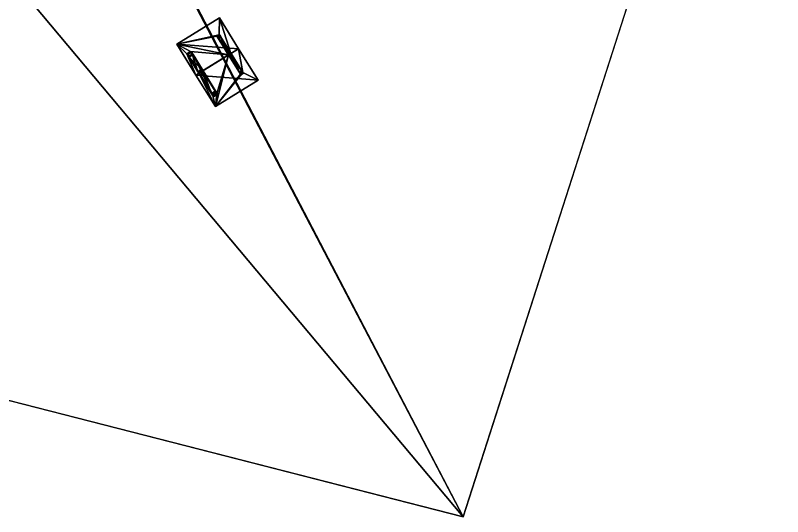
# Model space of a CAD drawing. Extents: x -1551 to 3643, y -2128 to 2177.
# Drawn here: x 1046 to 3643, y -2128 to -431 of the extents above; entities that cross this region are included whole.
import ezdxf

# ---------------------------------------------------------------- set-up
doc = ezdxf.new("R2010")
doc.units = 0
doc.header["$MEASUREMENT"] = 0
doc.layers.get('0').update_dxf_attribs({"color": 13, "linetype": 'CONTINUOUS'})

# ---------------------------------------------------------------- blocks, each defined once
blk = doc.blocks.new('NATIVITY_DWG')
at = {"color": 43}
for p, q in [((0, 124.4, 191.7), (0, 248.7, 131.5)), ((0, 248.7, 131.5), (0, 248.7, 126.5)), ((0, 248.7, 131.5), (169.9, 248.7, 131.5)), ((169.9, 248.7, 126.5), (0, 248.7, 126.5)), ((0, 248.7, 131.5), (0, 248.7, 126.5)), ((0, 248.7, 131.5), (169.9, 248.7, 131.5)), ((0, 124.4, 191.7), (0, 248.7, 131.5)), ((169.9, 248.7, 126.5), (0, 248.7, 126.5)), ((169.9, 124.4, 186.8), (169.9, 248.7, 126.5)), ((169.9, 248.7, 126.5), (169.9, 248.7, 131.5)), ((169.9, 248.7, 131.5), (169.9, 124.4, 191.7)), ((169.9, 248.7, 126.5), (169.9, 248.7, 131.5)), ((169.9, 248.7, 131.5), (169.9, 124.4, 191.7)), ((169.9, 124.4, 186.8), (169.9, 248.7, 126.5)), ((143, 203.9, 2.6), (143, 213.7, 2.6)), ((143, 213.7, 2.6), (158, 213.7, 2.6)), ((143, 213.7, 143.5), (158, 213.7, 143.5)), ((143, 213.7, 2.6), (158, 213.7, 2.6)), ((143, 213.7, 2.6), (143, 213.7, 143.5)), ((143, 213.7, 143.5), (158, 213.7, 143.5)), ((143, 213.7, 143.5), (143, 124.4, 186.8)), ((143, 213.7, 2.6), (143, 213.7, 143.5)), ((143, 203.9, 2.6), (143, 213.7, 2.6)), ((143, 213.7, 143.5), (143, 124.4, 186.8)), ((158, 213.7, 2.6), (158, 213.7, 143.5)), ((158, 213.7, 143.5), (158, 124.4, 186.8)), ((158, 203.9, 2.6), (158, 213.7, 2.6)), ((158, 203.9, 2.6), (158, 213.7, 2.6)), ((158, 213.7, 2.6), (158, 213.7, 143.5)), ((158, 213.7, 143.5), (158, 124.4, 186.8)), ((30.5, 124.4, 186.8), (30.5, 200, 150.2)), ((30.5, 200, 150.2), (30.5, 200, 34.4)), ((30.5, 200, 34.4), (30.5, 192.6, 34.4)), ((30.5, 200, 150.2), (39.6, 200, 150.2)), ((39.6, 200, 34.4), (30.5, 200, 34.4)), ((30.5, 200, 150.2), (30.5, 200, 34.4)), ((30.5, 200, 150.2), (39.6, 200, 150.2)), ((30.5, 124.4, 186.8), (30.5, 200, 150.2)), ((39.6, 192.6, 122.4), (30.5, 192.6, 122.4)), ((30.5, 192.6, 122.4), (30.5, 192.6, 34.4)), ((30.5, 192.6, 34.4), (39.6, 192.6, 34.4)), ((30.5, 130.4, 173.4), (30.5, 192.6, 143.2)), ((30.5, 192.6, 143.2), (39.6, 192.6, 143.2)), ((30.5, 192.6, 122.4), (30.5, 192.6, 34.4)), ((30.5, 192.6, 130.3), (30.5, 192.6, 143.2)), ((30.5, 130.4, 173.4), (30.5, 192.6, 143.2)), ((30.5, 130.4, 130.3), (30.5, 192.6, 130.3)), ((30.5, 192.6, 122.4), (30.5, 56.1, 122.4)), ((39.6, 192.6, 130.3), (30.5, 192.6, 130.3)), ((30.5, 130.4, 130.3), (30.5, 192.6, 130.3)), ((30.5, 192.6, 122.4), (30.5, 56.1, 122.4)), ((39.6, 192.6, 122.4), (30.5, 192.6, 122.4)), ((30.5, 192.6, 143.2), (39.6, 192.6, 143.2)), ((30.5, 192.6, 130.3), (30.5, 192.6, 143.2)), ((39.6, 192.6, 130.3), (30.5, 192.6, 130.3)), ((39.6, 200, 150.2), (39.6, 200, 34.4)), ((39.6, 200, 150.2), (39.6, 200, 34.4)), ((39.6, 200, 150.2), (39.6, 124.4, 186.8)), ((39.6, 192.6, 34.4), (39.6, 200, 34.4)), ((39.6, 200, 150.2), (39.6, 124.4, 186.8)), ((39.6, 192.6, 34.4), (39.6, 192.6, 122.4)), ((39.6, 192.6, 143.2), (39.6, 130.4, 173.4)), ((39.6, 130.4, 130.3), (39.6, 192.6, 130.3)), ((39.6, 192.6, 122.4), (39.6, 56.1, 122.4)), ((39.6, 192.6, 130.3), (39.6, 192.6, 143.2)), ((39.6, 192.6, 143.2), (39.6, 130.4, 173.4)), ((39.6, 192.6, 130.3), (39.6, 192.6, 143.2)), ((39.6, 192.6, 34.4), (39.6, 192.6, 122.4)), ((39.6, 130.4, 130.3), (39.6, 192.6, 130.3)), ((39.6, 192.6, 122.4), (39.6, 56.1, 122.4)), ((158, 203.9, 127.6), (143, 203.9, 127.6)), ((143, 203.9, 127.6), (143, 130.4, 127.6)), ((143, 130.4, 177.5), (143, 203.9, 141.9)), ((143, 203.9, 141.9), (158, 203.9, 141.9)), ((143, 203.9, 141.9), (158, 203.9, 141.9)), ((143, 203.9, 141.9), (143, 203.9, 127.6)), ((158, 203.9, 127.6), (143, 203.9, 127.6)), ((158, 203.9, 2.6), (143, 203.9, 2.6)), ((158, 203.9, 34.4), (143, 203.9, 34.4)), ((143, 203.9, 34.4), (143, 203.9, 2.6)), ((158, 203.9, 2.6), (143, 203.9, 2.6)), ((143, 56.1, 34.4), (143, 203.9, 34.4)), ((158, 203.9, 34.4), (143, 203.9, 34.4)), ((143, 203.9, 127.6), (143, 130.4, 127.6)), ((143, 203.9, 127.6), (143, 203.9, 34.4)), ((143, 56.1, 34.4), (143, 203.9, 34.4)), ((143, 203.9, 34.4), (143, 203.9, 2.6)), ((143, 203.9, 127.6), (143, 203.9, 34.4)), ((143, 203.9, 141.9), (143, 203.9, 127.6)), ((143, 130.4, 177.5), (143, 203.9, 141.9)), ((158, 130.4, 127.6), (158, 203.9, 127.6)), ((158, 203.9, 141.9), (158, 130.4, 177.5)), ((158, 203.9, 141.9), (158, 130.4, 177.5)), ((158, 203.9, 141.9), (158, 203.9, 127.6)), ((158, 203.9, 127.6), (158, 203.9, 34.4)), ((158, 203.9, 34.4), (158, 203.9, 2.6)), ((158, 203.9, 141.9), (158, 203.9, 127.6)), ((158, 203.9, 34.4), (158, 203.9, 2.6)), ((158, 203.9, 34.4), (158, 56.1, 34.4)), ((158, 203.9, 127.6), (158, 203.9, 34.4)), ((158, 130.4, 127.6), (158, 203.9, 127.6)), ((158, 203.9, 34.4), (158, 56.1, 34.4)), ((39.6, 130.4, 173.4), (30.5, 130.4, 173.4)), ((39.6, 130.4, 173.4), (30.5, 130.4, 173.4)), ((39.6, 130.4, 130.3), (30.5, 130.4, 130.3)), ((30.5, 130.4, 130.3), (30.5, 130.4, 173.4)), ((30.5, 130.4, 130.3), (30.5, 130.4, 173.4)), ((39.6, 130.4, 130.3), (30.5, 130.4, 130.3)), ((39.6, 130.4, 173.4), (39.6, 130.4, 130.3)), ((39.6, 130.4, 173.4), (39.6, 130.4, 130.3)), ((143, 130.4, 127.6), (158, 130.4, 127.6)), ((158, 130.4, 177.5), (143, 130.4, 177.5)), ((158, 130.4, 177.5), (143, 130.4, 177.5)), ((143, 130.4, 127.6), (158, 130.4, 127.6)), ((143, 130.4, 127.6), (143, 130.4, 177.5)), ((143, 118.1, 127.6), (143, 130.4, 127.6)), ((143, 130.4, 127.6), (143, 130.4, 177.5)), ((143, 118.1, 127.6), (143, 130.4, 127.6)), ((158, 118.1, 127.6), (158, 130.4, 127.6)), ((158, 130.4, 127.6), (158, 130.4, 177.5)), ((158, 130.4, 127.6), (158, 130.4, 177.5)), ((158, 118.1, 127.6), (158, 130.4, 127.6)), ((0, 124.4, 186.8), (0, 0, 126.5)), ((0, 0, 131.5), (0, 124.4, 191.7)), ((169.9, 124.4, 191.7), (0, 124.4, 191.7)), ((0, 0, 131.5), (0, 124.4, 191.7)), ((169.9, 124.4, 191.7), (0, 124.4, 191.7)), ((0, 124.4, 186.8), (0, 0, 126.5)), ((0, 124.4, 186.8), (30.5, 124.4, 186.8)), ((0, 124.4, 186.8), (30.5, 124.4, 186.8)), ((30.5, 124.4, 186.8), (30.5, 48.8, 150.2)), ((30.5, 124.4, 186.8), (30.5, 48.8, 150.2)), ((39.6, 118.1, 173.4), (30.5, 118.1, 173.4)), ((30.5, 118.1, 173.4), (30.5, 118.1, 130.3)), ((30.5, 118.1, 130.3), (39.6, 118.1, 130.3)), ((30.5, 118.1, 173.4), (30.5, 118.1, 130.3)), ((30.5, 118.1, 173.4), (30.5, 56.1, 143.4)), ((30.5, 56.1, 130.3), (30.5, 118.1, 130.3)), ((30.5, 118.1, 173.4), (30.5, 56.1, 143.4)), ((39.6, 118.1, 173.4), (30.5, 118.1, 173.4)), ((30.5, 118.1, 130.3), (39.6, 118.1, 130.3)), ((30.5, 56.1, 130.3), (30.5, 118.1, 130.3)), ((39.6, 48.8, 150.2), (39.6, 124.4, 186.8)), ((39.6, 124.4, 186.8), (143, 124.4, 186.8)), ((39.6, 48.8, 150.2), (39.6, 124.4, 186.8)), ((39.6, 124.4, 186.8), (143, 124.4, 186.8)), ((39.6, 118.1, 130.3), (39.6, 118.1, 173.4)), ((39.6, 118.1, 173.4), (39.6, 56.1, 143.4)), ((39.6, 118.1, 173.4), (39.6, 56.1, 143.4)), ((39.6, 118.1, 130.3), (39.6, 118.1, 173.4)), ((39.6, 118.1, 130.3), (39.6, 56.1, 130.3)), ((39.6, 118.1, 130.3), (39.6, 56.1, 130.3)), ((143, 124.4, 186.8), (143, 46.4, 149)), ((143, 124.4, 186.8), (143, 46.4, 149)), ((158, 118.1, 127.6), (143, 118.1, 127.6)), ((143, 118.1, 127.6), (143, 56.1, 127.6)), ((143, 56.1, 147.5), (143, 118.1, 177.5)), ((143, 118.1, 177.5), (158, 118.1, 177.5)), ((143, 118.1, 177.5), (158, 118.1, 177.5)), ((143, 118.1, 177.5), (143, 118.1, 127.6)), ((158, 118.1, 127.6), (143, 118.1, 127.6)), ((143, 118.1, 127.6), (143, 56.1, 127.6)), ((143, 118.1, 177.5), (143, 118.1, 127.6)), ((143, 56.1, 147.5), (143, 118.1, 177.5)), ((158, 124.4, 186.8), (158, 46.4, 149)), ((158, 124.4, 186.8), (158, 46.4, 149)), ((158, 124.4, 186.8), (169.9, 124.4, 186.8)), ((158, 124.4, 186.8), (169.9, 124.4, 186.8)), ((158, 56.1, 147.5), (158, 118.1, 177.5)), ((158, 118.1, 177.5), (158, 118.1, 127.6)), ((158, 56.1, 127.6), (158, 118.1, 127.6)), ((158, 56.1, 147.5), (158, 118.1, 177.5)), ((158, 118.1, 177.5), (158, 118.1, 127.6)), ((158, 56.1, 127.6), (158, 118.1, 127.6)), ((169.9, 124.4, 191.7), (169.9, 0, 131.5)), ((169.9, 0, 126.5), (169.9, 124.4, 186.8)), ((169.9, 124.4, 191.7), (169.9, 0, 131.5)), ((169.9, 0, 126.5), (169.9, 124.4, 186.8)), ((30.5, 56.1, 122.4), (39.6, 56.1, 122.4)), ((39.6, 56.1, 34.4), (30.5, 56.1, 34.4)), ((30.5, 56.1, 34.4), (30.5, 56.1, 122.4)), ((30.5, 56.1, 143.4), (39.6, 56.1, 143.4)), ((39.6, 56.1, 130.3), (30.5, 56.1, 130.3)), ((30.5, 56.1, 130.3), (30.5, 56.1, 143.4)), ((30.5, 56.1, 34.4), (30.5, 48.8, 34.4)), ((30.5, 56.1, 122.4), (39.6, 56.1, 122.4)), ((30.5, 56.1, 143.4), (39.6, 56.1, 143.4)), ((39.6, 56.1, 130.3), (30.5, 56.1, 130.3)), ((39.6, 56.1, 122.4), (39.6, 56.1, 34.4)), ((39.6, 56.1, 143.4), (39.6, 56.1, 130.3)), ((39.6, 48.8, 34.4), (39.6, 56.1, 34.4)), ((143, 56.1, 127.6), (158, 56.1, 127.6)), ((143, 56.1, 147.5), (158, 56.1, 147.5)), ((143, 56.1, 127.6), (158, 56.1, 127.6)), ((143, 56.1, 127.6), (143, 56.1, 147.5)), ((143, 56.1, 147.5), (158, 56.1, 147.5)), ((158, 56.1, 34.4), (143, 56.1, 34.4)), ((158, 56.1, 34.4), (143, 56.1, 34.4)), ((158, 56.1), (143, 56.1)), ((143, 56.1), (143, 56.1, 34.4)), ((143, 56.1, 34.4), (143, 56.1, 127.6)), ((143, 56.1), (143, 56.1, 34.4)), ((143, 56.1), (143, 46.4)), ((158, 46.4), (158, 56.1)), ((158, 56.1), (158, 56.1, 34.4)), ((158, 56.1, 127.6), (158, 56.1, 147.5)), ((158, 56.1), (158, 56.1, 34.4)), ((158, 56.1, 34.4), (158, 56.1, 127.6)), ((30.5, 48.8, 150.2), (39.6, 48.8, 150.2)), ((30.5, 48.8, 34.4), (30.5, 48.8, 150.2)), ((30.5, 48.8, 150.2), (39.6, 48.8, 150.2)), ((30.5, 48.8, 34.4), (30.5, 48.8, 150.2)), ((30.5, 48.8, 34.4), (39.6, 48.8, 34.4)), ((39.6, 48.8, 34.4), (39.6, 48.8, 150.2)), ((39.6, 48.8, 34.4), (39.6, 48.8, 150.2)), ((143, 46.4, 149), (158, 46.4, 149)), ((143, 46.4, 149), (158, 46.4, 149)), ((143, 46.4, 149), (143, 46.4)), ((143, 46.4), (158, 46.4)), ((143, 46.4, 149), (143, 46.4)), ((158, 46.4, 149), (158, 46.4)), ((158, 46.4, 149), (158, 46.4)), ((0, 0, 126.5), (0, 0, 131.5)), ((0, 0, 131.5), (169.9, 0, 131.5)), ((0, 0, 131.5), (169.9, 0, 131.5)), ((0, 0, 126.5), (0, 0, 131.5)), ((169.9, 0, 131.5), (169.9, 0, 126.5)), ((169.9, 0, 131.5), (169.9, 0, 126.5))]:
    blk.add_line(p, q, dxfattribs=at)
at = {"color": 37}
for p, q in [((0, 248.7, 126.5), (0, 124.4, 186.8)), ((0, 248.7, 126.5), (0, 124.4, 186.8)), ((0, 0, 126.5), (169.9, 0, 126.5)), ((0, 0, 126.5), (169.9, 0, 126.5))]:
    blk.add_line(p, q, dxfattribs=at)
mesh = blk.add_polyface(dxfattribs=at)
corners = [(0, 124.4, 191.7), (0, 0, 126.5), (0, 0, 131.5), (0, 124.4, 186.8), (0, 248.7, 131.5), (0, 248.7, 126.5)]
mesh.append_faces([[corners[k] for k in face] for face in [(0, 1, 2), (3, 4, 5)]], dxfattribs={"vtx0": -1, "color": 37})
mesh.append_faces([[corners[k] for k in face] for face in [(1, 0, 3)]], dxfattribs={"vtx0": -1, "vtx1": -1, "color": 37})
mesh.append_faces([[corners[k] for k in face] for face in [(3, 0, 4)]], dxfattribs={"vtx0": -1, "vtx2": -1, "color": 37})
mesh = blk.add_polyface(dxfattribs=at)
corners = [(0, 248.7, 131.5), (169.9, 248.7, 126.5), (0, 248.7, 126.5), (169.9, 248.7, 131.5)]
mesh.append_faces([[corners[k] for k in face] for face in [(0, 1, 2), (1, 0, 3)]], dxfattribs={"vtx0": -1, "color": 37})
mesh = blk.add_polyface(dxfattribs=at)
corners = [(169.9, 124.4, 191.7), (0, 248.7, 131.5), (0, 124.4, 191.7), (169.9, 248.7, 131.5)]
mesh.append_faces([[corners[k] for k in face] for face in [(0, 1, 2), (1, 0, 3)]], dxfattribs={"vtx0": -1, "color": 37})
mesh = blk.add_polyface(dxfattribs=at)
corners = [(0, 248.7, 126.5), (30.5, 200, 150.2), (0, 124.4, 186.8), (169.9, 248.7, 126.5), (39.6, 200, 150.2), (39.6, 124.4, 186.8), (143, 213.7, 143.5), (158, 213.7, 143.5), (158, 124.4, 186.8), (169.9, 124.4, 186.8), (143, 124.4, 186.8), (30.5, 124.4, 186.8)]
mesh.append_faces([[corners[k] for k in face] for face in [(8, 3, 9)]], dxfattribs={"vtx0": -1, "color": 37})
mesh.append_faces([[corners[k] for k in face] for face in [(0, 1, 2), (1, 3, 4), (4, 3, 5), (6, 3, 7), (7, 3, 8)]], dxfattribs={"vtx0": -1, "vtx1": -1, "color": 37})
mesh.append_faces([[corners[k] for k in face] for face in [(5, 3, 6)]], dxfattribs={"vtx0": -1, "vtx1": -1, "vtx2": -1, "color": 37})
mesh.append_faces([[corners[k] for k in face] for face in [(1, 0, 3)]], dxfattribs={"vtx0": -1, "vtx2": -1, "color": 37})
mesh.append_faces([[corners[k] for k in face] for face in [(10, 5, 6), (11, 2, 1)]], dxfattribs={"vtx1": -1, "color": 37})
mesh = blk.add_polyface(dxfattribs=at)
corners = [(169.9, 124.4, 186.8), (169.9, 0, 131.5), (169.9, 0, 126.5), (169.9, 124.4, 191.7), (169.9, 248.7, 126.5), (169.9, 248.7, 131.5)]
mesh.append_faces([[corners[k] for k in face] for face in [(0, 1, 2), (3, 4, 5)]], dxfattribs={"vtx0": -1, "color": 37})
mesh.append_faces([[corners[k] for k in face] for face in [(1, 0, 3)]], dxfattribs={"vtx0": -1, "vtx1": -1, "color": 37})
mesh.append_faces([[corners[k] for k in face] for face in [(3, 0, 4)]], dxfattribs={"vtx0": -1, "vtx2": -1, "color": 37})
at = {"color": 43}
mesh = blk.add_polyface(dxfattribs=at)
corners = [(158, 213.7, 2.6), (143, 203.9, 2.6), (143, 213.7, 2.6), (158, 203.9, 2.6)]
mesh.append_faces([[corners[k] for k in face] for face in [(0, 1, 2), (1, 0, 3)]], dxfattribs={"vtx0": -1, "color": 43})
mesh = blk.add_polyface(dxfattribs=at)
corners = [(143, 213.7, 143.5), (158, 213.7, 2.6), (143, 213.7, 2.6), (158, 213.7, 143.5)]
mesh.append_faces([[corners[k] for k in face] for face in [(0, 1, 2), (1, 0, 3)]], dxfattribs={"vtx0": -1, "color": 43})
mesh = blk.add_polyface(dxfattribs=at)
corners = [(143, 213.7, 143.5), (143, 130.4, 177.5), (143, 124.4, 186.8), (143, 203.9, 141.9), (143, 203.9, 127.6), (143, 203.9, 34.4), (143, 203.9, 2.6), (143, 213.7, 2.6), (143, 46.4, 149), (143, 56.1, 147.5), (143, 46.4), (143, 56.1, 34.4), (143, 118.1, 177.5), (143, 118.1, 127.6), (143, 130.4, 127.6), (143, 56.1)]
mesh.append_faces([[corners[k] for k in face] for face in [(6, 0, 7)]], dxfattribs={"vtx0": -1, "color": 43})
mesh.append_faces([[corners[k] for k in face] for face in [(0, 1, 2), (1, 0, 3), (3, 0, 4), (4, 0, 5), (5, 0, 6), (8, 9, 10), (9, 2, 12), (12, 2, 13), (13, 2, 14), (14, 2, 1)]], dxfattribs={"vtx0": -1, "vtx1": -1, "color": 43})
mesh.append_faces([[corners[k] for k in face] for face in [(9, 8, 2), (10, 9, 11)]], dxfattribs={"vtx0": -1, "vtx2": -1, "color": 43})
mesh.append_faces([[corners[k] for k in face] for face in [(15, 10, 11)]], dxfattribs={"vtx1": -1, "color": 43})
mesh = blk.add_polyface(dxfattribs=at)
corners = [(158, 213.7, 2.6), (158, 203.9, 34.4), (158, 203.9, 2.6), (158, 203.9, 127.6), (158, 203.9, 141.9), (158, 56.1), (158, 46.4, 149), (158, 46.4), (158, 56.1, 34.4), (158, 56.1, 147.5), (158, 124.4, 186.8), (158, 118.1, 177.5), (158, 118.1, 127.6), (158, 130.4, 127.6), (158, 130.4, 177.5), (158, 213.7, 143.5)]
mesh.append_faces([[corners[k] for k in face] for face in [(0, 1, 2), (5, 6, 7)]], dxfattribs={"vtx0": -1, "color": 43})
mesh.append_faces([[corners[k] for k in face] for face in [(1, 0, 3), (3, 0, 4), (6, 9, 10), (10, 14, 15), (15, 4, 0)]], dxfattribs={"vtx0": -1, "vtx1": -1, "color": 43})
mesh.append_faces([[corners[k] for k in face] for face in [(6, 5, 8), (6, 8, 9), (10, 9, 11), (10, 11, 12), (10, 12, 13), (10, 13, 14), (15, 14, 4)]], dxfattribs={"vtx0": -1, "vtx2": -1, "color": 43})
mesh = blk.add_polyface(dxfattribs=at)
corners = [(30.5, 200, 150.2), (30.5, 130.4, 173.4), (30.5, 124.4, 186.8), (30.5, 192.6, 143.2), (30.5, 192.6, 130.3), (30.5, 192.6, 122.4), (30.5, 192.6, 34.4), (30.5, 200, 34.4), (30.5, 48.8, 150.2), (30.5, 56.1, 143.4), (30.5, 48.8, 34.4), (30.5, 118.1, 173.4), (30.5, 118.1, 130.3), (30.5, 130.4, 130.3), (30.5, 56.1, 34.4)]
mesh.append_faces([[corners[k] for k in face] for face in [(6, 0, 7)]], dxfattribs={"vtx0": -1, "color": 43})
mesh.append_faces([[corners[k] for k in face] for face in [(0, 1, 2), (1, 0, 3), (3, 0, 4), (4, 0, 5), (5, 0, 6), (8, 9, 10), (9, 2, 11), (11, 2, 12), (12, 2, 13), (13, 2, 1)]], dxfattribs={"vtx0": -1, "vtx1": -1, "color": 43})
mesh.append_faces([[corners[k] for k in face] for face in [(9, 8, 2)]], dxfattribs={"vtx0": -1, "vtx2": -1, "color": 43})
mesh.append_faces([[corners[k] for k in face] for face in [(14, 10, 9)]], dxfattribs={"vtx1": -1, "color": 43})
mesh = blk.add_polyface(dxfattribs=at)
corners = [(30.5, 200, 150.2), (39.6, 200, 34.4), (30.5, 200, 34.4), (39.6, 200, 150.2)]
mesh.append_faces([[corners[k] for k in face] for face in [(0, 1, 2), (1, 0, 3)]], dxfattribs={"vtx0": -1, "color": 43})
mesh = blk.add_polyface(dxfattribs=at)
corners = [(39.6, 192.6, 122.4), (30.5, 192.6, 34.4), (39.6, 192.6, 34.4), (30.5, 192.6, 122.4)]
mesh.append_faces([[corners[k] for k in face] for face in [(0, 1, 2), (1, 0, 3)]], dxfattribs={"vtx0": -1, "color": 43})
mesh = blk.add_polyface(dxfattribs=at)
corners = [(39.6, 192.6, 143.2), (30.5, 130.4, 173.4), (30.5, 192.6, 143.2), (39.6, 130.4, 173.4)]
mesh.append_faces([[corners[k] for k in face] for face in [(0, 1, 2), (1, 0, 3)]], dxfattribs={"vtx0": -1, "color": 43})
mesh = blk.add_polyface(dxfattribs=at)
corners = [(30.5, 118.1, 130.3), (30.5, 56.1, 122.4), (30.5, 56.1, 130.3), (30.5, 192.6, 122.4), (30.5, 130.4, 130.3), (30.5, 192.6, 130.3)]
mesh.append_faces([[corners[k] for k in face] for face in [(0, 1, 2), (3, 4, 5)]], dxfattribs={"vtx0": -1, "color": 43})
mesh.append_faces([[corners[k] for k in face] for face in [(1, 0, 3)]], dxfattribs={"vtx0": -1, "vtx1": -1, "color": 43})
mesh.append_faces([[corners[k] for k in face] for face in [(3, 0, 4)]], dxfattribs={"vtx0": -1, "vtx2": -1, "color": 43})
mesh = blk.add_polyface(dxfattribs=at)
corners = [(39.6, 130.4, 130.3), (30.5, 192.6, 130.3), (30.5, 130.4, 130.3), (39.6, 192.6, 130.3)]
mesh.append_faces([[corners[k] for k in face] for face in [(0, 1, 2), (1, 0, 3)]], dxfattribs={"vtx0": -1, "color": 43})
mesh = blk.add_polyface(dxfattribs=at)
corners = [(39.6, 192.6, 122.4), (30.5, 56.1, 122.4), (30.5, 192.6, 122.4), (39.6, 56.1, 122.4)]
mesh.append_faces([[corners[k] for k in face] for face in [(0, 1, 2), (1, 0, 3)]], dxfattribs={"vtx0": -1, "color": 43})
mesh = blk.add_polyface(dxfattribs=at)
corners = [(39.6, 192.6, 143.2), (30.5, 192.6, 130.3), (39.6, 192.6, 130.3), (30.5, 192.6, 143.2)]
mesh.append_faces([[corners[k] for k in face] for face in [(0, 1, 2), (1, 0, 3)]], dxfattribs={"vtx0": -1, "color": 43})
mesh = blk.add_polyface(dxfattribs=at)
corners = [(39.6, 200, 34.4), (39.6, 192.6, 122.4), (39.6, 192.6, 34.4), (39.6, 192.6, 130.3), (39.6, 192.6, 143.2), (39.6, 56.1, 34.4), (39.6, 48.8, 150.2), (39.6, 48.8, 34.4), (39.6, 56.1, 143.4), (39.6, 124.4, 186.8), (39.6, 118.1, 173.4), (39.6, 118.1, 130.3), (39.6, 130.4, 130.3), (39.6, 130.4, 173.4), (39.6, 200, 150.2)]
mesh.append_faces([[corners[k] for k in face] for face in [(0, 1, 2), (5, 6, 7)]], dxfattribs={"vtx0": -1, "color": 43})
mesh.append_faces([[corners[k] for k in face] for face in [(1, 0, 3), (3, 0, 4), (6, 8, 9), (9, 13, 14), (14, 4, 0)]], dxfattribs={"vtx0": -1, "vtx1": -1, "color": 43})
mesh.append_faces([[corners[k] for k in face] for face in [(6, 5, 8), (9, 8, 10), (9, 10, 11), (9, 11, 12), (9, 12, 13), (14, 13, 4)]], dxfattribs={"vtx0": -1, "vtx2": -1, "color": 43})
mesh = blk.add_polyface(dxfattribs=at)
corners = [(39.6, 192.6, 122.4), (39.6, 56.1, 130.3), (39.6, 56.1, 122.4), (39.6, 118.1, 130.3), (39.6, 130.4, 130.3), (39.6, 192.6, 130.3)]
mesh.append_faces([[corners[k] for k in face] for face in [(0, 1, 2), (4, 0, 5)]], dxfattribs={"vtx0": -1, "color": 43})
mesh.append_faces([[corners[k] for k in face] for face in [(1, 0, 3), (3, 0, 4)]], dxfattribs={"vtx0": -1, "vtx1": -1, "color": 43})
mesh = blk.add_polyface(dxfattribs=at)
corners = [(143, 130.4, 127.6), (158, 203.9, 127.6), (143, 203.9, 127.6), (158, 130.4, 127.6)]
mesh.append_faces([[corners[k] for k in face] for face in [(0, 1, 2), (1, 0, 3)]], dxfattribs={"vtx0": -1, "color": 43})
mesh = blk.add_polyface(dxfattribs=at)
corners = [(158, 203.9, 141.9), (143, 130.4, 177.5), (143, 203.9, 141.9), (158, 130.4, 177.5)]
mesh.append_faces([[corners[k] for k in face] for face in [(0, 1, 2), (1, 0, 3)]], dxfattribs={"vtx0": -1, "color": 43})
mesh = blk.add_polyface(dxfattribs=at)
corners = [(158, 203.9, 141.9), (143, 203.9, 127.6), (158, 203.9, 127.6), (143, 203.9, 141.9)]
mesh.append_faces([[corners[k] for k in face] for face in [(0, 1, 2), (1, 0, 3)]], dxfattribs={"vtx0": -1, "color": 43})
mesh = blk.add_polyface(dxfattribs=at)
corners = [(158, 203.9, 34.4), (143, 203.9, 2.6), (158, 203.9, 2.6), (143, 203.9, 34.4)]
mesh.append_faces([[corners[k] for k in face] for face in [(0, 1, 2), (1, 0, 3)]], dxfattribs={"vtx0": -1, "color": 43})
mesh = blk.add_polyface(dxfattribs=at)
corners = [(158, 203.9, 34.4), (143, 56.1, 34.4), (143, 203.9, 34.4), (158, 56.1, 34.4)]
mesh.append_faces([[corners[k] for k in face] for face in [(0, 1, 2), (1, 0, 3)]], dxfattribs={"vtx0": -1, "color": 43})
mesh = blk.add_polyface(dxfattribs=at)
corners = [(143, 56.1, 127.6), (143, 203.9, 34.4), (143, 56.1, 34.4), (143, 118.1, 127.6), (143, 130.4, 127.6), (143, 203.9, 127.6)]
mesh.append_faces([[corners[k] for k in face] for face in [(0, 1, 2), (1, 4, 5)]], dxfattribs={"vtx0": -1, "color": 43})
mesh.append_faces([[corners[k] for k in face] for face in [(1, 0, 3), (1, 3, 4)]], dxfattribs={"vtx0": -1, "vtx2": -1, "color": 43})
mesh = blk.add_polyface(dxfattribs=at)
corners = [(158, 203.9, 34.4), (158, 56.1, 127.6), (158, 56.1, 34.4), (158, 118.1, 127.6), (158, 130.4, 127.6), (158, 203.9, 127.6)]
mesh.append_faces([[corners[k] for k in face] for face in [(0, 1, 2), (4, 0, 5)]], dxfattribs={"vtx0": -1, "color": 43})
mesh.append_faces([[corners[k] for k in face] for face in [(1, 0, 3), (3, 0, 4)]], dxfattribs={"vtx0": -1, "vtx1": -1, "color": 43})
mesh = blk.add_polyface(dxfattribs=at)
corners = [(30.5, 130.4, 173.4), (39.6, 130.4, 130.3), (30.5, 130.4, 130.3), (39.6, 130.4, 173.4)]
mesh.append_faces([[corners[k] for k in face] for face in [(0, 1, 2), (1, 0, 3)]], dxfattribs={"vtx0": -1, "color": 43})
mesh = blk.add_polyface(dxfattribs=at)
corners = [(143, 130.4, 177.5), (158, 130.4, 127.6), (143, 130.4, 127.6), (158, 130.4, 177.5)]
mesh.append_faces([[corners[k] for k in face] for face in [(0, 1, 2), (1, 0, 3)]], dxfattribs={"vtx0": -1, "color": 43})
at = {"color": 37}
mesh = blk.add_polyface(dxfattribs=at)
corners = [(169.9, 0, 131.5), (0, 124.4, 191.7), (0, 0, 131.5), (169.9, 124.4, 191.7)]
mesh.append_faces([[corners[k] for k in face] for face in [(0, 1, 2), (1, 0, 3)]], dxfattribs={"vtx0": -1, "color": 37})
mesh = blk.add_polyface(dxfattribs=at)
corners = [(169.9, 124.4, 186.8), (158, 46.4, 149), (158, 124.4, 186.8), (30.5, 124.4, 186.8), (0, 0, 126.5), (0, 124.4, 186.8), (30.5, 48.8, 150.2), (169.9, 0, 126.5), (39.6, 48.8, 150.2), (39.6, 124.4, 186.8), (143, 46.4, 149), (143, 124.4, 186.8)]
mesh.append_faces([[corners[k] for k in face] for face in [(0, 1, 2), (3, 4, 5), (10, 9, 11)]], dxfattribs={"vtx0": -1, "color": 37})
mesh.append_faces([[corners[k] for k in face] for face in [(4, 6, 7), (7, 1, 0)]], dxfattribs={"vtx0": -1, "vtx1": -1, "color": 37})
mesh.append_faces([[corners[k] for k in face] for face in [(7, 9, 10)]], dxfattribs={"vtx0": -1, "vtx1": -1, "vtx2": -1, "color": 37})
mesh.append_faces([[corners[k] for k in face] for face in [(4, 3, 6), (7, 6, 8), (7, 8, 9), (7, 10, 1)]], dxfattribs={"vtx0": -1, "vtx2": -1, "color": 37})
at = {"color": 43}
mesh = blk.add_polyface(dxfattribs=at)
corners = [(39.6, 118.1, 173.4), (30.5, 118.1, 130.3), (39.6, 118.1, 130.3), (30.5, 118.1, 173.4)]
mesh.append_faces([[corners[k] for k in face] for face in [(0, 1, 2), (1, 0, 3)]], dxfattribs={"vtx0": -1, "color": 43})
mesh = blk.add_polyface(dxfattribs=at)
corners = [(39.6, 118.1, 173.4), (30.5, 56.1, 143.4), (30.5, 118.1, 173.4), (39.6, 56.1, 143.4)]
mesh.append_faces([[corners[k] for k in face] for face in [(0, 1, 2), (1, 0, 3)]], dxfattribs={"vtx0": -1, "color": 43})
mesh = blk.add_polyface(dxfattribs=at)
corners = [(39.6, 56.1, 130.3), (30.5, 118.1, 130.3), (30.5, 56.1, 130.3), (39.6, 118.1, 130.3)]
mesh.append_faces([[corners[k] for k in face] for face in [(0, 1, 2), (1, 0, 3)]], dxfattribs={"vtx0": -1, "color": 43})
mesh = blk.add_polyface(dxfattribs=at)
corners = [(158, 56.1, 127.6), (143, 118.1, 127.6), (143, 56.1, 127.6), (158, 118.1, 127.6)]
mesh.append_faces([[corners[k] for k in face] for face in [(0, 1, 2), (1, 0, 3)]], dxfattribs={"vtx0": -1, "color": 43})
mesh = blk.add_polyface(dxfattribs=at)
corners = [(158, 118.1, 177.5), (143, 56.1, 147.5), (143, 118.1, 177.5), (158, 56.1, 147.5)]
mesh.append_faces([[corners[k] for k in face] for face in [(0, 1, 2), (1, 0, 3)]], dxfattribs={"vtx0": -1, "color": 43})
mesh = blk.add_polyface(dxfattribs=at)
corners = [(158, 118.1, 177.5), (143, 118.1, 127.6), (158, 118.1, 127.6), (143, 118.1, 177.5)]
mesh.append_faces([[corners[k] for k in face] for face in [(0, 1, 2), (1, 0, 3)]], dxfattribs={"vtx0": -1, "color": 43})
mesh = blk.add_polyface(dxfattribs=at)
corners = [(30.5, 56.1, 122.4), (39.6, 56.1, 34.4), (30.5, 56.1, 34.4), (39.6, 56.1, 122.4)]
mesh.append_faces([[corners[k] for k in face] for face in [(0, 1, 2), (1, 0, 3)]], dxfattribs={"vtx0": -1, "color": 43})
mesh = blk.add_polyface(dxfattribs=at)
corners = [(30.5, 56.1, 143.4), (39.6, 56.1, 130.3), (30.5, 56.1, 130.3), (39.6, 56.1, 143.4)]
mesh.append_faces([[corners[k] for k in face] for face in [(0, 1, 2), (1, 0, 3)]], dxfattribs={"vtx0": -1, "color": 43})
mesh = blk.add_polyface(dxfattribs=at)
corners = [(143, 56.1, 147.5), (158, 56.1, 127.6), (143, 56.1, 127.6), (158, 56.1, 147.5)]
mesh.append_faces([[corners[k] for k in face] for face in [(0, 1, 2), (1, 0, 3)]], dxfattribs={"vtx0": -1, "color": 43})
mesh = blk.add_polyface(dxfattribs=at)
corners = [(143, 56.1, 34.4), (158, 56.1), (143, 56.1), (158, 56.1, 34.4)]
mesh.append_faces([[corners[k] for k in face] for face in [(0, 1, 2), (1, 0, 3)]], dxfattribs={"vtx0": -1, "color": 43})
mesh = blk.add_polyface(dxfattribs=at)
corners = [(39.6, 48.8, 150.2), (30.5, 48.8, 34.4), (39.6, 48.8, 34.4), (30.5, 48.8, 150.2)]
mesh.append_faces([[corners[k] for k in face] for face in [(0, 1, 2), (1, 0, 3)]], dxfattribs={"vtx0": -1, "color": 43})
mesh = blk.add_polyface(dxfattribs=at)
corners = [(158, 46.4, 149), (143, 46.4), (158, 46.4), (143, 46.4, 149)]
mesh.append_faces([[corners[k] for k in face] for face in [(0, 1, 2), (1, 0, 3)]], dxfattribs={"vtx0": -1, "color": 43})
at = {"color": 37}
mesh = blk.add_polyface(dxfattribs=at)
corners = [(169.9, 0, 131.5), (0, 0, 126.5), (169.9, 0, 126.5), (0, 0, 131.5)]
mesh.append_faces([[corners[k] for k in face] for face in [(0, 1, 2), (1, 0, 3)]], dxfattribs={"vtx0": -1, "color": 37})

msp = doc.modelspace()

# ---------------------------------------------------------------- linework, layer by layer
at = {"color": 0}
for p, q in [((2561.9, -2128.2), (3642.8, 1239.3)), ((-1551.2, -1075.9), (2561.9, -2128.2))]:
    msp.add_line(p, q, dxfattribs=at)

# ---------------------------------------------------------------- block references
at = {"color": 0, "extrusion": (-0.025845, 0.014537, 0.99956), "rotation": 331.117932806965}
msp.add_blockref('NATIVITY_DWG', (-468.9, 1730.8, -88.3), dxfattribs=at)

# ---------------------------------------------------------------- meshes
at = {"color": 0}
mesh = msp.add_polyface(dxfattribs=at)
corners = [(1540.8, -168.2), (1540.7, -168.2), (1534.3, -146.8), (3642.8, 1239.3), (-1049.3, 2177.1), (1537.6, -145.8), (1544.1, -167.2), (1544.8, -169.8), (1545, -170.6), (1545.2, -170.5), (1552.4, -194.5), (2561.9, -2128.2), (-1551.2, -1075.9), (1549, -195.6), (1541.7, -171.6), (1544.8, -169.8)]
mesh.append_faces([[corners[k] for k in face] for face in [(4, 11, 12), (13, 1, 14)]], dxfattribs={"vtx0": -1, "color": 0})
mesh.append_faces([[corners[k] for k in face] for face in [(3, 2, 4), (2, 3, 5), (5, 3, 6), (6, 3, 7), (8, 3, 9), (9, 3, 10)]], dxfattribs={"vtx0": -1, "vtx1": -1, "color": 0})
mesh.append_faces([[corners[k] for k in face] for face in [(7, 3, 8), (11, 4, 13), (13, 4, 1), (1, 4, 2)]], dxfattribs={"vtx0": -1, "vtx1": -1, "vtx2": -1, "color": 0})
mesh.append_faces([[corners[k] for k in face] for face in [(10, 3, 11), (11, 13, 10)]], dxfattribs={"vtx0": -1, "vtx2": -1, "color": 0})
mesh.append_faces([[corners[k] for k in face] for face in [(0, 1, 2)]], dxfattribs={"vtx1": -1, "color": 0})
mesh.append_faces([[corners[k] for k in face] for face in [(8, 15, 7)]], dxfattribs={"vtx2": -1, "color": 0})

doc.saveas('drawing.dxf')
